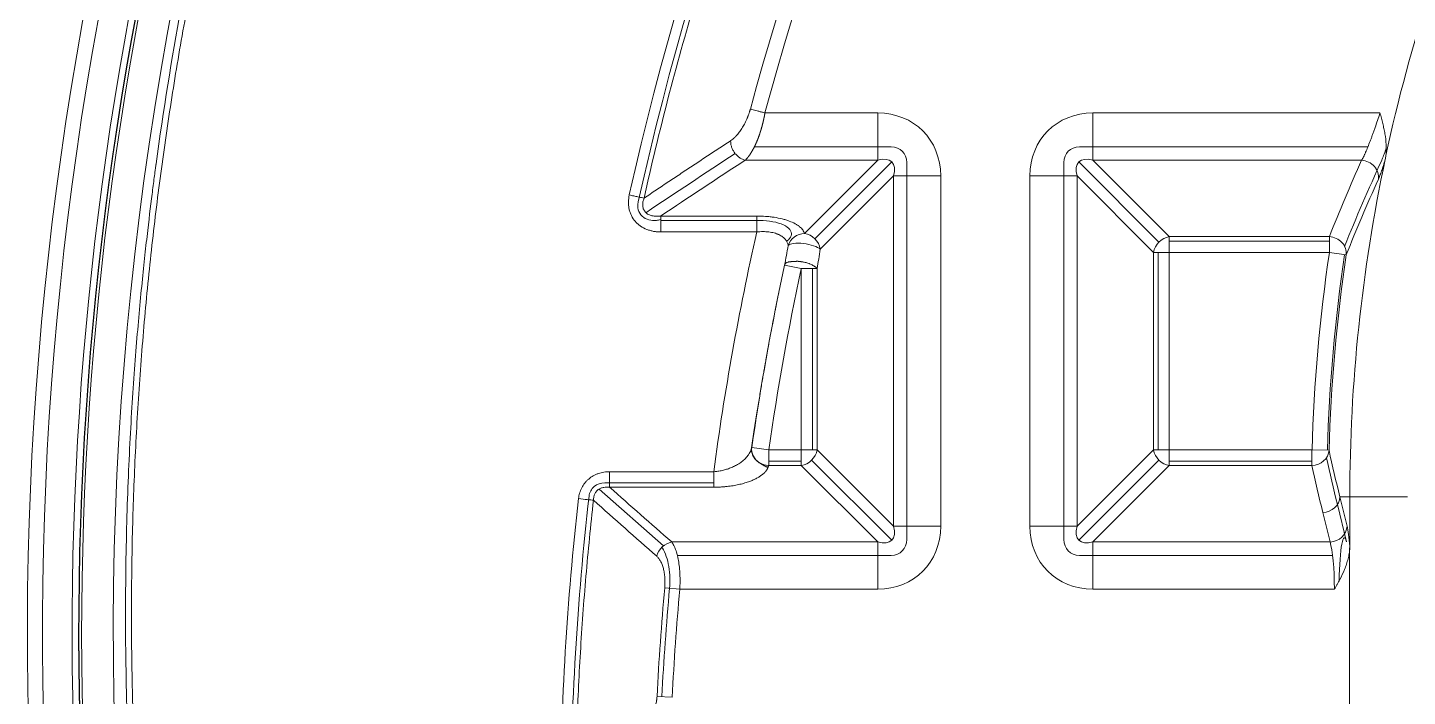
# Model space of a CAD drawing. Header units: millimetres. Extents: x 473 to 1051, y 289 to 609.
# Drawn here: x 532.87 to 573.38, y 457.38 to 477.01 of the extents above; entities that cross this region are included whole.
import ezdxf

# ---------------------------------------------------------------- set-up
doc = ezdxf.new("R2010")
doc.units = ezdxf.units.MM
doc.layers.add('core', color=7, linetype='Continuous', lineweight=20)

msp = doc.modelspace()

# ---------------------------------------------------------------- linework, layer by layer
at = {"layer": 'core', "lineweight": 13}
for p, q in [((557.831, 474.508), (554.521, 474.508)), ((557.831, 474.508), (557.831, 473.122)), ((564.149, 473.122), (564.149, 474.508)), ((572.575, 474.508), (564.149, 474.508)), ((553.943, 473.122), (557.831, 473.122)), ((554.21, 473.514), (558.224, 473.514)), ((555.682, 470.972), (557.831, 473.122)), ((563.756, 473.514), (572.222, 473.514)), ((564.149, 473.122), (572.038, 473.122)), ((564.149, 473.122), (566.392, 470.879)), ((558.243, 473.071), (555.986, 470.814)), ((558.686, 473.052), (558.686, 461.986)), ((563.294, 461.986), (563.294, 473.052)), ((563.737, 473.071), (566.088, 470.72)), ((558.293, 472.66), (556.144, 470.51)), ((558.293, 472.66), (559.68, 472.66)), ((558.293, 472.66), (558.293, 462.378)), ((559.68, 462.378), (559.68, 472.66)), ((562.3, 472.66), (562.3, 462.378)), ((562.3, 472.66), (563.687, 472.66)), ((563.687, 462.378), (563.687, 472.66)), ((565.93, 470.416), (563.687, 472.66)), ((554.281, 471.484), (551.46, 471.484)), ((551.46, 471.351), (554.281, 471.351)), ((554.281, 471.484), (554.281, 471.016)), ((551.46, 471.016), (554.281, 471.016)), ((571.091, 470.879), (566.392, 470.879)), ((566.392, 470.416), (566.392, 470.879)), ((566.392, 470.748), (571.091, 470.748)), ((571.091, 470.879), (571.091, 470.416)), ((565.93, 470.416), (566.392, 470.416)), ((565.93, 470.416), (565.93, 464.622)), ((566.061, 464.622), (566.061, 470.416)), ((566.392, 464.622), (566.392, 470.416)), ((566.392, 470.416), (571.091, 470.416)), ((571.091, 470.416), (571.586, 470.343)), ((555.097, 470.044), (555.588, 469.939)), ((555.588, 469.939), (556.05, 469.939)), ((555.588, 469.939), (555.588, 464.622)), ((555.919, 464.622), (555.919, 469.939)), ((556.05, 464.622), (556.05, 469.939)), ((554.631, 464.622), (554.134, 464.694)), ((554.631, 464.159), (554.631, 464.622)), ((555.588, 464.622), (554.631, 464.622)), ((556.05, 464.622), (555.588, 464.622)), ((555.588, 464.622), (555.588, 464.159)), ((556.05, 464.622), (558.293, 462.378)), ((563.687, 462.378), (565.93, 464.622)), ((566.392, 464.622), (565.93, 464.622)), ((566.392, 464.159), (566.392, 464.622)), ((570.58, 464.622), (566.392, 464.622)), ((570.58, 464.622), (571.08, 464.607)), ((570.58, 464.622), (570.58, 464.159)), ((555.588, 464.29), (554.631, 464.29)), ((558.243, 461.967), (555.892, 464.318)), ((563.737, 461.967), (566.088, 464.318)), ((570.58, 464.29), (566.392, 464.29)), ((549.961, 463.523), (549.961, 463.979)), ((553.016, 463.979), (549.961, 463.979)), ((554.631, 464.159), (555.588, 464.159)), ((557.831, 461.916), (555.588, 464.159)), ((566.392, 464.159), (564.149, 461.916)), ((566.392, 464.159), (570.58, 464.159)), ((549.651, 463.468), (551.539, 461.801)), ((549.816, 463.652), (553.016, 463.652)), ((549.961, 463.523), (553.016, 463.523)), ((571.325, 463.018), (571.594, 461.919)), ((571.398, 463.243), (571.61, 462.378)), ((571.398, 463.243), (571.691, 463.243)), ((571.11, 461.916), (570.898, 462.781)), ((559.68, 462.378), (558.293, 462.378)), ((563.687, 462.378), (562.3, 462.378)), ((557.831, 461.916), (551.785, 461.916)), ((557.831, 461.916), (557.831, 460.53)), ((564.149, 460.53), (564.149, 461.916)), ((571.11, 461.916), (564.149, 461.916)), ((558.224, 461.524), (551.951, 461.524)), ((571.185, 461.524), (563.756, 461.524)), ((552.021, 460.53), (551.579, 460.57)), ((552.021, 460.53), (557.831, 460.53)), ((564.149, 460.53), (571.238, 460.53)), ((551.797, 457.361), (551.354, 457.384))]:
    msp.add_line(p, q, dxfattribs=at)
at = {"layer": 'core', "lineweight": 18}
for p, q in [((551.46, 471.016), (551.46, 471.484)), ((571.691, 461.79), (571.691, 463.243)), ((571.684, 460.521), (571.684, 457.002))]:
    msp.add_line(p, q, dxfattribs=at)
for centre, radius, start, end in [((633.422, 459.219), 100.547, 306.63636, 233.36541), ((633.422, 459.219), 98.958, 101.0725, 224.85525), ((633.422, 453.183), 81.732, 105.12421, 164.87579), ((633.422, 459.219), 98.032, 142.34476, 224.85303), ((619.338, 463.243), 47.654, 161.8108, 167.8606), ((619.338, 463.243), 47.647, 168.0074, 180), ((633.422, 453.183), 80.119, 167.85594, 168.39845)]:
    msp.add_arc(centre, radius, start, end, dxfattribs=at)
at = {"layer": 'core', "lineweight": 13}
for centre, radius, start, end in [((633.422, 459.219), 100.107, 306.80958, 233.19042), ((633.422, 459.219), 99.239, 100.9827, 225.04545), ((633.422, 459.219), 99.048, 101.05803, 224.91574), ((633.422, 459.219), 99.038, 101.0601, 224.90418), ((633.422, 453.183), 82.176, 105.12421, 164.87579), ((619.338, 463.243), 48.777, 171.5437, 178.3811), ((619.338, 463.243), 48.324, 171.5437, 178.3811), ((619.338, 463.243), 48.277, 171.5437, 178.3811), ((633.422, 453.183), 79.617, 167.85142, 171.74012), ((633.422, 453.183), 80.119, 168.39845, 171.74013), ((633.422, 453.183), 82.176, 174.84318, 177.07028), ((633.422, 453.183), 82.034, 174.84318, 177.07028), ((633.422, 453.183), 81.732, 174.84318, 177.07028)]:
    msp.add_arc(centre, radius, start, end, dxfattribs=at)
for centre, major_axis, ratio, start_param, end_param in [((633.422, 453.651), (0, 84.914), 0.999984, 0.221194, 1.351769), ((633.422, 453.655), (0, 84.612), 0.999984, 0.219444, 1.353456), ((557.49, 472.318), (1.665, 1.665), 0.854588, 5.576034, 6.990337), ((564.49, 472.318), (-1.665, 1.665), 0.854588, 5.576034, 6.990337), ((954.843, 377.3), (-468.671, -0.016), 0.394769, 5.738695, 5.749013), ((557.49, 472.318), (0.753, 0.753), 0.472398, 5.576034, 6.990337), ((558.138, 472.967), (0.416, 0.416), 0.854588, 5.576034, 6.990337), ((563.842, 472.967), (-0.416, 0.416), 0.854588, 5.576034, 6.990337), ((564.49, 472.318), (-0.753, 0.753), 0.472398, 5.576034, 6.990337), ((619.338, 450.559), (0, 53.748), 0.969623, 1.137572, 1.183094), ((619.338, 450.193), (0, 53.352), 0.969623, 1.126645, 1.178459), ((572.038, 472.66), (-0.459, 0.206), 0.904703, 3.38947, 5.097834), ((555.682, 470.51), (0.483, 0.141), 0.912758, 1.310935, 2.601167), ((555.682, 470.51), (-0.498, 0.073), 0.319062, 3.571248, 6.059561), ((555.682, 470.51), (0.356, -0.356), 0.854588, 0.863645, 2.277948), ((566.392, 470.416), (0.356, 0.356), 0.854588, 0.863645, 2.277948), ((571.091, 470.416), (0.468, -0.185), 0.907749, 0.251819, 1.915854), ((555.588, 464.622), (-0.356, -0.356), 0.854588, 0.863645, 2.277948), ((566.392, 464.622), (-0.356, 0.356), 0.854588, 0.863645, 2.277948), ((570.58, 464.622), (-0.492, -0.106), 0.915437, 1.375192, 2.878857), ((554.631, 464.622), (0.486, -0.13), 0.913658, 4.393009, 4.952882), ((619.338, 475.75), (0, 51.127), 0.969623, 1.794888, 1.822443), ((619.338, 475.384), (0, 51.523), 0.969622, 1.790417, 1.817909), ((633.422, 453.651), (0, 84.914), 0.999984, 1.45824, 1.564383), ((633.422, 453.655), (0, 84.612), 0.999984, 1.457065, 1.566443), ((549.047, 463.194), (-0.5, 0.056), 0.010406, 1.571972, 2.652872), ((570.898, 463.243), (-0.489, -0.12), 0.914519, 1.350722, 2.880241), ((557.49, 462.72), (1.665, -1.665), 0.854588, 5.576034, 6.990337), ((557.49, 462.72), (-0.753, 0.753), 0.472398, 2.434441, 3.848744), ((564.49, 462.72), (1.665, 1.665), 0.854588, 2.434441, 3.848744), ((564.49, 462.72), (0.753, 0.753), 0.472398, 2.434441, 3.848744), ((571.11, 462.378), (0.489, 0.12), 0.914519, 4.492315, 6.021833), ((571.526, 460.53), (0, 2.012), 0.105104, 5.389228, 5.877351), ((551.785, 461.454), (-0.331, -0.378), 0.837527, 3.949043, 5.249451), ((558.138, 462.071), (0.416, -0.416), 0.854588, 5.576034, 6.990337), ((563.842, 462.071), (0.416, 0.416), 0.854588, 2.434441, 3.848744), ((571.026, 460.53), (0, 1.509), 0.140139, 4.712387, 5.877351), ((571.532, 460.53), (0, 1.509), 0.105104, 5.88281, 7.689721)]:
    msp.add_ellipse(centre, major_axis=major_axis, ratio=ratio, start_param=start_param, end_param=end_param, dxfattribs=at)
at = {"layer": 'core', "lineweight": 18}
msp.add_ellipse((554.631, 464.622), major_axis=(0.486, -0.13), ratio=0.913658, start_param=3.270732, end_param=4.393009, dxfattribs=at)
at = {"layer": 'core', "lineweight": 13}
for points, knots in [([(614.89, 536.068), (614.401, 535.958), (613.913, 535.844), (612.94, 535.607), (611.969, 535.361), (611.003, 535.098), (610.28, 534.894), (610.039, 534.825), (609.559, 534.685), (609.319, 534.614), (607.163, 533.966), (605.273, 533.322), (601.544, 531.905), (599.706, 531.131), (596.988, 529.871), (596.088, 529.434), (595.084, 528.924), (594.972, 528.867), (594.749, 528.753), (594.416, 528.581), (593.641, 528.175), (592.983, 527.818), (590.802, 526.613), (589.101, 525.591), (585.78, 523.436), (582.543, 521.17), (579.472, 518.682), (576.483, 516.082), (575.031, 514.726), (573.269, 512.96), (572.832, 512.514), (572.399, 512.062), (572.226, 511.881), (572.14, 511.79), (571.882, 511.517), (571.027, 510.605), (570.195, 509.677), (568.242, 507.42), (566.999, 505.876), (564.629, 502.711), (563.501, 501.089), (561.36, 497.769), (560.347, 496.071), (558.438, 492.595), (557.541, 490.818), (556.599, 488.774), (556.495, 488.546), (556.29, 488.09), (555.985, 487.403), (555.689, 486.714), (555.111, 485.332), (554.742, 484.404), (553.686, 481.605), (553.049, 479.717), (551.909, 475.896), (551.406, 473.963), (550.971, 472.008)], [0, 0, 0, 0, 0.015625, 0.015625, 0.03125, 0.046875, 0.046875, 0.054688, 0.054688, 0.0625, 0.0625, 0.125, 0.125, 0.1875, 0.1875, 0.21875, 0.21875, 0.222656, 0.222656, 0.226563, 0.234375, 0.25, 0.25, 0.3125, 0.3125, 0.375, 0.4375, 0.4375, 0.5, 0.5, 0.515625, 0.519531, 0.519531, 0.523438, 0.523438, 0.53125, 0.5625, 0.5625, 0.625, 0.625, 0.6875, 0.6875, 0.75, 0.75, 0.8125, 0.8125, 0.820312, 0.820312, 0.828125, 0.84375, 0.84375, 0.875, 0.875, 0.9375, 0.9375, 1, 1, 1, 1]), ([(553.513, 473.694), (553.516, 473.697), (553.523, 473.701), (553.533, 473.708), (553.544, 473.715), (553.554, 473.723), (553.564, 473.731), (553.574, 473.739), (553.584, 473.747), (553.594, 473.756), (553.604, 473.764), (553.614, 473.773), (553.624, 473.782), (553.634, 473.792), (553.644, 473.802), (553.654, 473.811), (553.664, 473.822), (553.674, 473.832), (553.695, 473.854), (553.726, 473.89), (553.767, 473.941), (553.807, 473.997), (553.846, 474.056), (553.884, 474.118), (553.92, 474.183), (553.955, 474.251), (553.98, 474.308), (553.999, 474.352), (554.011, 474.381), (554.023, 474.411), (554.034, 474.441), (554.045, 474.471), (554.056, 474.502), (554.066, 474.532), (554.075, 474.563), (554.084, 474.593), (554.09, 474.614), (554.093, 474.624)], [0, 0, 0, 0, 0.014951, 0.029874, 0.04477, 0.059644, 0.074498, 0.089336, 0.10416, 0.118973, 0.133779, 0.14858, 0.16338, 0.178182, 0.192988, 0.207802, 0.222627, 0.237466, 0.252322, 0.315895, 0.378821, 0.441354, 0.503756, 0.567211, 0.629739, 0.691645, 0.75324, 0.778562, 0.803676, 0.828605, 0.853373, 0.878005, 0.902526, 0.92696, 0.951333, 0.975671, 1, 1, 1, 1]), ([(554.521, 474.508), (554.506, 474.512), (554.474, 474.521), (554.428, 474.534), (554.383, 474.546), (554.34, 474.557), (554.281, 474.573), (554.211, 474.592), (554.141, 474.611), (554.106, 474.621), (554.093, 474.624)], [0, 0, 0, 0, 0.088387, 0.183595, 0.278804, 0.374013, 0.469221, 0.659639, 0.850056, 1, 1, 1, 1]), ([(572.038, 473.122), (572.055, 473.151), (572.074, 473.186), (572.103, 473.244), (572.113, 473.265), (572.129, 473.298), (572.134, 473.309), (572.144, 473.332), (572.15, 473.343), (572.176, 473.403), (572.219, 473.505), (572.265, 473.621), (572.3, 473.713), (572.312, 473.745), (572.336, 473.809), (572.359, 473.874), (572.384, 473.941), (572.402, 473.992), (572.408, 474.01), (572.42, 474.044), (572.426, 474.062), (572.456, 474.149), (572.48, 474.219), (572.528, 474.362), (572.552, 474.435), (572.575, 474.508)], [0, 0, 0, 0, 0.125, 0.125, 0.1875, 0.1875, 0.21875, 0.21875, 0.25, 0.25, 0.375, 0.5, 0.5, 0.5625, 0.5625, 0.625, 0.6875, 0.6875, 0.71875, 0.71875, 0.75, 0.75, 0.875, 0.875, 1, 1, 1, 1]), ([(550.971, 472.008), (551.032, 472.048), (551.153, 472.13), (551.335, 472.252), (551.517, 472.374), (551.699, 472.495), (551.881, 472.616), (552.063, 472.737), (552.245, 472.858), (552.426, 472.978), (552.607, 473.098), (552.789, 473.218), (552.97, 473.337), (553.151, 473.457), (553.332, 473.576), (553.453, 473.655), (553.513, 473.694)], [0, 0, 0, 0, 0.072297, 0.14446, 0.216489, 0.288385, 0.360147, 0.431775, 0.50327, 0.574632, 0.64586, 0.716955, 0.787916, 0.858744, 0.929439, 1, 1, 1, 1]), ([(553.943, 473.122), (553.915, 473.129), (553.886, 473.139), (553.83, 473.164), (553.803, 473.179), (553.751, 473.216), (553.726, 473.236), (553.678, 473.282), (553.656, 473.307), (553.616, 473.36), (553.599, 473.388), (553.567, 473.447), (553.554, 473.477), (553.533, 473.539), (553.525, 473.57), (553.515, 473.633), (553.513, 473.664), (553.513, 473.694)], [0, 0, 0, 0, 0.125, 0.125, 0.25, 0.25, 0.375, 0.375, 0.5, 0.5, 0.625, 0.625, 0.75, 0.75, 0.875, 0.875, 1, 1, 1, 1]), ([(572.731, 473.144), (572.712, 473.081), (572.694, 473.021), (572.658, 472.908), (572.64, 472.856), (572.606, 472.757), (572.573, 472.667), (572.543, 472.594), (572.528, 472.562)], [0, 0, 0, 0, 0.25, 0.25, 0.5, 0.5, 0.75, 1, 1, 1, 1]), ([(572.761, 473.486), (572.74, 473.418), (572.719, 473.357), (572.678, 473.243), (572.658, 473.191), (572.635, 473.138), (572.63, 473.128), (572.626, 473.118)], [0, 0, 0, 0, 0.428665, 0.428665, 0.886625, 0.886625, 1, 1, 1, 1]), ([(550.538, 472.101), (550.523, 472.033), (550.515, 471.965), (550.513, 471.878), (550.513, 471.861), (550.515, 471.826), (550.516, 471.809), (550.521, 471.757), (550.526, 471.723), (550.54, 471.656), (550.55, 471.623), (550.567, 471.574), (550.573, 471.558), (550.587, 471.526), (550.594, 471.51), (550.632, 471.433), (550.671, 471.376), (550.74, 471.297), (550.764, 471.273), (550.803, 471.238), (550.817, 471.227), (550.844, 471.206), (550.858, 471.196), (550.929, 471.147), (550.99, 471.115), (551.071, 471.083), (551.087, 471.077), (551.12, 471.067), (551.137, 471.061), (551.186, 471.048), (551.22, 471.04), (551.287, 471.028), (551.322, 471.024), (551.39, 471.018), (551.425, 471.016), (551.46, 471.016)], [0, 0, 0, 0, 0.125, 0.125, 0.15625, 0.15625, 0.1875, 0.1875, 0.25, 0.25, 0.3125, 0.3125, 0.34375, 0.34375, 0.375, 0.375, 0.5, 0.5, 0.5625, 0.5625, 0.59375, 0.59375, 0.625, 0.625, 0.75, 0.75, 0.78125, 0.78125, 0.8125, 0.8125, 0.875, 0.875, 0.9375, 0.9375, 1, 1, 1, 1]), ([(550.538, 472.101), (550.582, 472.091), (550.627, 472.082), (550.712, 472.063), (550.753, 472.054), (550.828, 472.038), (550.863, 472.03), (550.924, 472.017), (550.95, 472.012), (550.971, 472.008)], [0, 0, 0, 0, 0.25, 0.25, 0.5, 0.5, 0.75, 0.75, 1, 1, 1, 1]), ([(550.802, 471.9), (550.801, 471.896), (550.801, 471.893), (550.784, 471.816), (550.784, 471.739), (550.823, 471.594), (550.863, 471.528), (551.028, 471.373), (551.186, 471.339), (551.377, 471.36), (551.419, 471.369), (551.46, 471.381)], [0, 0, 0, 0, 0.010705, 0.010705, 0.227002, 0.227002, 0.443299, 0.443299, 0.875892, 0.875892, 1, 1, 1, 1]), ([(551.46, 471.484), (551.441, 471.481), (551.423, 471.479), (551.386, 471.476), (551.367, 471.476), (551.311, 471.476), (551.274, 471.478), (551.228, 471.486), (551.218, 471.488), (551.2, 471.492), (551.191, 471.494), (551.163, 471.502), (551.146, 471.509), (551.111, 471.524), (551.094, 471.532), (551.069, 471.548), (551.061, 471.553), (551.046, 471.565), (551.038, 471.571), (551.024, 471.584), (551.017, 471.591), (551.004, 471.606), (550.997, 471.614), (550.98, 471.637), (550.97, 471.654), (550.953, 471.689), (550.947, 471.708), (550.937, 471.746), (550.934, 471.765), (550.931, 471.803), (550.931, 471.823), (550.934, 471.861), (550.936, 471.88), (550.947, 471.936), (550.957, 471.972), (550.971, 472.008)], [0, 0, 0, 0, 0.0625, 0.0625, 0.125, 0.125, 0.25, 0.25, 0.28125, 0.28125, 0.3125, 0.3125, 0.375, 0.375, 0.4375, 0.4375, 0.46875, 0.46875, 0.5, 0.5, 0.53125, 0.53125, 0.5625, 0.5625, 0.625, 0.625, 0.6875, 0.6875, 0.75, 0.75, 0.8125, 0.8125, 0.875, 0.875, 1, 1, 1, 1]), ([(555.682, 470.972), (555.677, 470.99), (555.67, 471.007), (555.653, 471.041), (555.643, 471.057), (555.608, 471.107), (555.577, 471.139), (555.53, 471.178), (555.52, 471.186), (555.499, 471.201), (555.467, 471.223), (555.431, 471.245), (555.355, 471.286), (555.298, 471.312), (555.202, 471.348), (555.168, 471.359), (555.116, 471.375), (555.099, 471.38), (555.063, 471.39), (555.045, 471.395), (554.952, 471.418), (554.874, 471.434), (554.753, 471.452), (554.712, 471.458), (554.628, 471.467), (554.585, 471.471), (554.456, 471.481), (554.369, 471.484), (554.281, 471.484)], [0, 0, 0, 0, 0.0625, 0.0625, 0.125, 0.125, 0.25, 0.25, 0.28125, 0.28125, 0.3125, 0.375, 0.375, 0.5, 0.5, 0.5625, 0.5625, 0.59375, 0.59375, 0.625, 0.625, 0.75, 0.75, 0.8125, 0.8125, 0.875, 0.875, 1, 1, 1, 1]), ([(554.281, 471.35), (554.311, 471.351), (554.341, 471.352), (554.502, 471.351), (554.631, 471.34), (554.871, 471.296), (554.977, 471.264), (555.146, 471.185), (555.21, 471.138), (555.288, 471.04), (555.303, 470.988), (555.289, 470.885), (555.26, 470.833), (555.196, 470.77), (555.178, 470.755), (555.16, 470.741)], [0, 0, 0, 0, 0.04109, 0.04109, 0.22145, 0.22145, 0.40181, 0.40181, 0.58217, 0.58217, 0.76253, 0.76253, 0.94289, 0.94289, 1, 1, 1, 1]), ([(555.202, 470.616), (555.2, 470.632), (555.197, 470.648), (555.188, 470.679), (555.183, 470.694), (555.163, 470.738), (555.145, 470.767), (555.117, 470.802), (555.111, 470.809), (555.098, 470.822), (555.079, 470.842), (555.056, 470.86), (555.008, 470.896), (554.971, 470.918), (554.918, 470.942), (554.907, 470.947), (554.885, 470.956), (554.874, 470.96), (554.839, 470.972), (554.815, 470.98), (554.739, 471), (554.687, 471.01), (554.604, 471.019), (554.576, 471.022), (554.518, 471.025), (554.489, 471.026), (554.4, 471.026), (554.341, 471.023), (554.281, 471.016)], [0, 0, 0, 0, 0.0625, 0.0625, 0.125, 0.125, 0.25, 0.25, 0.28125, 0.28125, 0.3125, 0.375, 0.375, 0.5, 0.5, 0.53125, 0.53125, 0.5625, 0.5625, 0.625, 0.625, 0.75, 0.75, 0.8125, 0.8125, 0.875, 0.875, 1, 1, 1, 1]), ([(555.096, 470.039), (555.115, 470.133), (555.133, 470.229), (555.168, 470.422), (555.185, 470.519), (555.202, 470.616)], [0, 0, 0, 0, 0.5, 0.5, 1, 1, 1, 1]), ([(556.05, 469.939), (556.068, 470.032), (556.084, 470.126), (556.115, 470.317), (556.13, 470.414), (556.144, 470.51)], [0, 0, 0, 0, 0.5, 0.5, 1, 1, 1, 1]), ([(549.961, 463.979), (549.933, 463.979), (549.905, 463.978), (549.85, 463.974), (549.822, 463.971), (549.741, 463.958), (549.687, 463.945), (549.621, 463.922), (549.608, 463.917), (549.582, 463.907), (549.543, 463.891), (549.506, 463.873), (549.434, 463.832), (549.389, 463.801), (549.325, 463.746), (549.304, 463.727), (549.266, 463.687), (549.248, 463.666), (549.196, 463.602), (549.167, 463.555), (549.129, 463.481), (549.117, 463.455), (549.096, 463.404), (549.087, 463.378), (549.064, 463.298), (549.053, 463.244), (549.047, 463.188)], [0, 0, 0, 0, 0.0625, 0.0625, 0.125, 0.125, 0.25, 0.25, 0.28125, 0.28125, 0.3125, 0.375, 0.375, 0.5, 0.5, 0.5625, 0.5625, 0.625, 0.625, 0.75, 0.75, 0.8125, 0.8125, 0.875, 0.875, 1, 1, 1, 1]), ([(553.016, 463.979), (553.016, 463.947), (553.016, 463.876), (553.016, 463.774), (553.016, 463.698), (553.016, 463.646), (553.016, 463.612), (553.016, 463.581), (553.016, 463.55), (553.016, 463.532), (553.016, 463.523)], [0, 0, 0, 0, 0.155497, 0.337199, 0.5189, 0.609751, 0.700602, 0.791453, 0.882303, 1, 1, 1, 1]), ([(549.358, 463.257), (549.371, 463.368), (549.424, 463.473), (549.592, 463.616), (549.704, 463.652), (549.816, 463.652)], [0, 0, 0, 0, 0.5, 0.5, 1, 1, 1, 1]), ([(549.961, 463.523), (549.947, 463.524), (549.933, 463.526), (549.904, 463.527), (549.89, 463.528), (549.847, 463.527), (549.818, 463.525), (549.775, 463.517), (549.76, 463.514), (549.732, 463.506), (549.718, 463.501), (549.691, 463.49), (549.678, 463.483), (549.651, 463.469), (549.639, 463.461), (549.615, 463.443), (549.603, 463.433), (549.582, 463.412), (549.562, 463.39), (549.546, 463.365), (549.531, 463.34), (549.524, 463.326), (549.513, 463.299), (549.508, 463.284), (549.5, 463.256), (549.497, 463.242), (549.489, 463.199), (549.487, 463.17), (549.488, 463.141)], [0, 0, 0, 0, 0.0625, 0.0625, 0.125, 0.125, 0.25, 0.25, 0.3125, 0.3125, 0.375, 0.375, 0.4375, 0.4375, 0.5, 0.5, 0.5625, 0.5625, 0.625, 0.6875, 0.6875, 0.75, 0.75, 0.8125, 0.8125, 0.875, 0.875, 1, 1, 1, 1]), ([(549.488, 463.141), (549.404, 462.399), (549.33, 461.655), (549.202, 460.167), (549.147, 459.421), (549.081, 458.303), (549.061, 457.929), (549.026, 457.183), (548.982, 456.063), (548.96, 454.943), (548.955, 454.196)], [0, 0, 0, 0, 0.25, 0.25, 0.5, 0.5, 0.625, 0.625, 0.75, 1, 1, 1, 1]), ([(552.021, 460.53), (552.026, 460.605), (552.031, 460.753), (552.028, 460.897), (552.023, 461.005), (552.021, 461.04), (552.016, 461.109), (552.013, 461.143), (552.002, 461.243), (551.994, 461.307), (551.978, 461.4), (551.972, 461.43), (551.963, 461.473), (551.959, 461.487), (551.953, 461.516), (551.949, 461.53), (551.932, 461.598), (551.916, 461.648), (551.883, 461.739), (551.865, 461.78), (551.836, 461.836), (551.826, 461.854), (551.811, 461.878), (551.806, 461.886), (551.795, 461.902), (551.79, 461.909), (551.785, 461.916)], [0, 0, 0, 0, 0.125, 0.25, 0.25, 0.3125, 0.3125, 0.375, 0.375, 0.5, 0.5, 0.5625, 0.5625, 0.59375, 0.59375, 0.625, 0.625, 0.75, 0.75, 0.875, 0.875, 0.9375, 0.9375, 0.96875, 0.96875, 1, 1, 1, 1]), ([(551.579, 460.57), (551.584, 460.62), (551.586, 460.671), (551.587, 460.77), (551.586, 460.82), (551.579, 460.917), (551.574, 460.964), (551.559, 461.054), (551.55, 461.097), (551.534, 461.159), (551.528, 461.179), (551.515, 461.217), (551.509, 461.236), (551.488, 461.29), (551.472, 461.323), (551.439, 461.383), (551.421, 461.41), (551.393, 461.447), (551.383, 461.458), (551.363, 461.48), (551.353, 461.49), (551.343, 461.499)], [0, 0, 0, 0, 0.125, 0.125, 0.25, 0.25, 0.375, 0.375, 0.5, 0.5, 0.5625, 0.5625, 0.625, 0.625, 0.75, 0.75, 0.875, 0.875, 0.9375, 0.9375, 1, 1, 1, 1]), ([(551.72, 460.557), (551.728, 460.655), (551.731, 460.752), (551.724, 461.089), (551.686, 461.313), (551.593, 461.585), (551.555, 461.666), (551.508, 461.744), (551.502, 461.753), (551.497, 461.762)], [0, 0, 0, 0, 0.20491, 0.20491, 0.71229, 0.71229, 0.96598, 0.96598, 1, 1, 1, 1]), ([(551.215, 456.964), (551.219, 456.969), (551.224, 456.975), (551.233, 456.987), (551.237, 456.993), (551.25, 457.013), (551.267, 457.04), (551.281, 457.071), (551.292, 457.096), (551.296, 457.104), (551.302, 457.122), (551.305, 457.131), (551.321, 457.176), (551.331, 457.215), (551.341, 457.266), (551.342, 457.276), (551.346, 457.297), (551.347, 457.308), (551.351, 457.34), (551.353, 457.362), (551.354, 457.384)], [0, 0, 0, 0, 0.0625, 0.0625, 0.125, 0.125, 0.25, 0.375, 0.375, 0.4375, 0.4375, 0.5, 0.5, 0.75, 0.75, 0.8125, 0.8125, 0.875, 0.875, 1, 1, 1, 1])]:
    msp.add_open_spline(points, degree=3, knots=knots, dxfattribs=at)
for points, degree in [([(559.178, 523.007), (556.246, 519.563), (551.045, 512.16), (546.551, 504.307), (542.805, 496.071), (539.836, 487.524), (537.672, 478.74), (536.331, 469.792), (535.824, 460.758), (535.99, 456.237)], 2), ([(551.026, 471.582), (551.892, 472.163), (552.766, 472.742), (553.648, 473.319)], 3), ([(572.528, 472.562), (572.195, 471.824), (571.881, 471.084), (571.586, 470.343)], 3), ([(553.016, 463.979), (553.334, 466.342), (553.756, 468.691), (554.281, 471.016)], 3), ([(571.08, 464.607), (571.18, 464.152), (571.286, 463.698), (571.398, 463.243)], 3), ([(549.961, 463.523), (550.566, 462.987), (551.173, 462.451), (551.785, 461.916)], 3), ([(549.488, 463.141), (550.103, 462.593), (550.721, 462.046), (551.343, 461.499)], 3), ([(571.691, 463.243), (572.254, 463.243), (572.818, 463.243), (573.381, 463.243)], 3)]:
    msp.add_open_spline(points, degree=degree, dxfattribs=at)
at = {"layer": 'core', "lineweight": 18}
for points, degree, knots in [([(535.816, 456.23), (535.773, 457.388), (535.753, 458.49), (535.748, 460.579), (535.761, 461.566), (535.813, 463.426), (535.85, 464.298), (535.938, 465.927), (535.99, 466.684), (536.099, 468.082), (536.156, 468.723), (536.27, 469.891), (536.327, 470.417), (536.434, 471.356), (536.484, 471.767), (536.552, 472.299), (536.573, 472.462), (536.602, 472.685), (536.617, 472.792), (536.632, 472.906), (536.64, 472.961), (536.643, 472.988), (536.645, 473.001), (536.646, 473.008), (536.646, 473.011), (536.647, 473.013), (536.647, 473.014), (536.647, 473.014), (536.647, 473.014), (536.647, 473.014), (536.647, 473.014), (536.647, 473.015), (536.647, 473.014), (536.861, 474.585), (537.107, 476.105), (537.651, 479.042), (537.948, 480.46), (538.58, 483.192), (538.915, 484.507), (539.437, 486.402), (539.615, 487.021), (539.885, 487.931), (540.021, 488.381), (540.181, 488.897), (540.262, 489.153), (540.302, 489.281), (540.322, 489.345), (540.333, 489.377), (540.338, 489.392), (540.34, 489.4), (540.341, 489.404), (540.342, 489.406), (540.342, 489.407), (540.342, 489.408), (540.343, 489.408), (540.343, 489.408), (540.815, 490.893), (541.317, 492.348), (542.373, 495.197), (542.928, 496.591), (544.084, 499.316), (544.685, 500.648), (545.929, 503.249), (546.571, 504.518), (547.89, 506.992), (548.568, 508.198), (549.951, 510.548), (550.657, 511.691), (552.094, 513.916), (552.825, 514.997), (554.304, 517.098), (555.054, 518.118), (555.81, 519.108)], 3, [0, 0, 0, 0, 0.03125, 0.03125, 0.0625, 0.0625, 0.09375, 0.09375, 0.125, 0.125, 0.15625, 0.15625, 0.1875, 0.1875, 0.21875, 0.21875, 0.234375, 0.234375, 0.242187, 0.246094, 0.248047, 0.249023, 0.249512, 0.249756, 0.249878, 0.249939, 0.249969, 0.249985, 0.249992, 0.249996, 0.249998, 0.249998, 0.25, 0.25, 0.3125, 0.3125, 0.375, 0.375, 0.4375, 0.4375, 0.46875, 0.46875, 0.484375, 0.492187, 0.496094, 0.498047, 0.499023, 0.499512, 0.499756, 0.499878, 0.499939, 0.499969, 0.499985, 0.499992, 0.499992, 0.5, 0.5, 0.5625, 0.5625, 0.625, 0.625, 0.6875, 0.6875, 0.75, 0.75, 0.8125, 0.8125, 0.875, 0.875, 0.9375, 0.9375, 1, 1, 1, 1]), ([(553.943, 473.122), (553.946, 473.124), (553.951, 473.129), (553.959, 473.137), (553.966, 473.145), (553.974, 473.153), (553.981, 473.162), (553.989, 473.17), (553.996, 473.179), (554.004, 473.188), (554.011, 473.197), (554.019, 473.206), (554.026, 473.215), (554.033, 473.225), (554.041, 473.234), (554.048, 473.244), (554.055, 473.254), (554.062, 473.263), (554.069, 473.273), (554.076, 473.284), (554.083, 473.294), (554.09, 473.304), (554.097, 473.315), (554.104, 473.325), (554.111, 473.336), (554.117, 473.347), (554.124, 473.358), (554.131, 473.368), (554.137, 473.38), (554.144, 473.391), (554.15, 473.402), (554.156, 473.413), (554.163, 473.424), (554.169, 473.436), (554.175, 473.447), (554.182, 473.459), (554.188, 473.47), (554.194, 473.482), (554.2, 473.494), (554.206, 473.505), (554.212, 473.517), (554.217, 473.529), (554.223, 473.541), (554.229, 473.553), (554.235, 473.565), (554.24, 473.577), (554.246, 473.589), (554.251, 473.601), (554.257, 473.613), (554.262, 473.625), (554.268, 473.637), (554.273, 473.649), (554.278, 473.661), (554.283, 473.674), (554.288, 473.686), (554.293, 473.698), (554.298, 473.71), (554.303, 473.722), (554.308, 473.734), (554.313, 473.747), (554.317, 473.759), (554.322, 473.771), (554.327, 473.783), (554.331, 473.795), (554.336, 473.807), (554.34, 473.819), (554.345, 473.831), (554.349, 473.843), (554.353, 473.855), (554.357, 473.867), (554.362, 473.879), (554.366, 473.891), (554.37, 473.903), (554.374, 473.915), (554.377, 473.927), (554.381, 473.939), (554.385, 473.951), (554.389, 473.962), (554.393, 473.974), (554.396, 473.986), (554.4, 473.997), (554.403, 474.009), (554.407, 474.02), (554.41, 474.032), (554.414, 474.043), (554.417, 474.054), (554.42, 474.066), (554.423, 474.077), (554.426, 474.088), (554.429, 474.099), (554.433, 474.11), (554.436, 474.121), (554.438, 474.132), (554.441, 474.143), (554.444, 474.154), (554.447, 474.164), (554.45, 474.175), (554.452, 474.185), (554.455, 474.196), (554.458, 474.206), (554.46, 474.217), (554.463, 474.227), (554.465, 474.237), (554.468, 474.247), (554.47, 474.257), (554.472, 474.267), (554.474, 474.277), (554.477, 474.287), (554.479, 474.296), (554.481, 474.306), (554.483, 474.315), (554.485, 474.325), (554.487, 474.334), (554.489, 474.343), (554.491, 474.352), (554.493, 474.362), (554.495, 474.37), (554.497, 474.379), (554.499, 474.388), (554.5, 474.397), (554.502, 474.405), (554.504, 474.414), (554.505, 474.422), (554.507, 474.431), (554.509, 474.439), (554.51, 474.447), (554.512, 474.455), (554.513, 474.463), (554.515, 474.471), (554.516, 474.478), (554.517, 474.486), (554.519, 474.493), (554.52, 474.501), (554.521, 474.506), (554.521, 474.508)], 3, [0, 0, 0, 0, 0.011105, 0.022154, 0.033147, 0.044085, 0.054967, 0.065795, 0.076567, 0.087284, 0.097946, 0.108554, 0.119106, 0.129604, 0.140048, 0.150437, 0.160771, 0.171052, 0.181278, 0.191449, 0.201567, 0.211631, 0.221641, 0.231597, 0.2415, 0.251348, 0.261143, 0.270884, 0.280572, 0.290206, 0.299786, 0.309314, 0.318787, 0.328208, 0.337575, 0.34689, 0.356151, 0.365359, 0.374514, 0.383617, 0.392666, 0.401662, 0.410605, 0.419495, 0.428333, 0.437117, 0.445848, 0.454526, 0.463152, 0.471724, 0.480244, 0.488711, 0.497125, 0.505486, 0.513794, 0.52205, 0.530252, 0.538402, 0.546498, 0.554542, 0.562532, 0.57047, 0.578354, 0.586185, 0.593963, 0.601688, 0.60936, 0.616979, 0.624545, 0.632058, 0.639517, 0.646923, 0.654276, 0.661575, 0.668821, 0.676013, 0.683152, 0.690237, 0.697269, 0.704246, 0.711171, 0.718041, 0.724858, 0.731621, 0.73833, 0.744985, 0.751586, 0.758134, 0.764627, 0.771066, 0.77745, 0.783781, 0.790057, 0.796279, 0.802446, 0.808559, 0.814617, 0.820621, 0.82657, 0.832465, 0.838304, 0.84409, 0.84982, 0.855496, 0.861116, 0.866682, 0.872192, 0.877648, 0.883048, 0.888393, 0.893683, 0.898917, 0.904096, 0.90922, 0.914288, 0.919301, 0.924258, 0.92916, 0.934007, 0.938797, 0.943532, 0.948211, 0.952835, 0.957403, 0.961914, 0.96637, 0.97077, 0.975114, 0.979402, 0.983634, 0.987809, 0.991929, 0.995993, 1, 1, 1, 1]), ([(572.575, 474.508), (572.579, 474.496), (572.582, 474.483), (572.589, 474.457), (572.6, 474.419), (572.624, 474.33), (572.657, 474.202), (572.681, 474.1), (572.703, 473.996), (572.713, 473.945), (572.739, 473.789), (572.752, 473.684), (572.761, 473.528), (572.762, 473.475), (572.759, 473.37), (572.756, 473.317), (572.75, 473.265)], 3, [0, 0, 0, 0, 0.03125, 0.03125, 0.0625, 0.125, 0.25, 0.375, 0.375, 0.5, 0.5, 0.75, 0.75, 0.875, 0.875, 1, 1, 1, 1]), ([(555.096, 470.038), (555.097, 470.04), (555.098, 470.044), (555.1, 470.049), (555.102, 470.054), (555.104, 470.059), (555.107, 470.064), (555.109, 470.068), (555.111, 470.072), (555.114, 470.076), (555.116, 470.08), (555.122, 470.087), (555.13, 470.096), (555.144, 470.107), (555.159, 470.116), (555.177, 470.124), (555.201, 470.132), (555.224, 470.136), (555.245, 470.139), (555.262, 470.142), (555.279, 470.144), (555.296, 470.145), (555.314, 470.147), (555.332, 470.148), (555.351, 470.15), (555.369, 470.151), (555.388, 470.152), (555.408, 470.153), (555.427, 470.153), (555.446, 470.154), (555.465, 470.155), (555.478, 470.155), (555.485, 470.155)], 3, [0, 0, 0, 0, 0.017546, 0.034522, 0.05093, 0.066771, 0.08205, 0.096767, 0.110927, 0.124531, 0.137583, 0.150086, 0.204501, 0.260335, 0.309353, 0.367405, 0.434554, 0.510856, 0.54866, 0.586013, 0.622918, 0.659377, 0.695392, 0.730964, 0.766097, 0.800793, 0.835056, 0.868889, 0.902296, 0.93528, 0.967846, 1, 1, 1, 1]), ([(555.485, 470.155), (555.488, 470.155), (555.495, 470.154), (555.507, 470.153), (555.521, 470.152), (555.537, 470.15), (555.556, 470.148), (555.576, 470.145), (555.599, 470.142), (555.624, 470.138), (555.676, 470.128), (555.742, 470.112), (555.804, 470.092), (555.847, 470.076), (555.887, 470.059), (555.923, 470.041), (555.951, 470.024), (555.97, 470.013), (555.986, 470.001), (556.001, 469.99), (556.014, 469.979), (556.025, 469.968), (556.035, 469.958), (556.043, 469.948), (556.048, 469.942), (556.05, 469.939)], 3, [0, 0, 0, 0, 0.014074, 0.03126, 0.051559, 0.07497, 0.101492, 0.131126, 0.163871, 0.199725, 0.238688, 0.386446, 0.48472, 0.528612, 0.596401, 0.688069, 0.729688, 0.769563, 0.807695, 0.844087, 0.878739, 0.911655, 0.942836, 0.972283, 1, 1, 1, 1]), ([(554.94, 469.296), (554.93, 469.25), (554.911, 469.159), (554.884, 469.025), (554.858, 468.897), (554.834, 468.773), (554.81, 468.655), (554.788, 468.543), (554.767, 468.435), (554.748, 468.333), (554.729, 468.236), (554.695, 468.061), (554.651, 467.826), (554.6, 467.549), (554.561, 467.331), (554.533, 467.173), (554.508, 467.035), (554.483, 466.893), (554.454, 466.724), (554.423, 466.543), (554.391, 466.35), (554.357, 466.145), (554.321, 465.929), (554.285, 465.701), (554.247, 465.461), (554.208, 465.21), (554.169, 464.946), (554.142, 464.767), (554.129, 464.675)], 3, [0, 0, 0, 0, 0.030221, 0.059296, 0.087224, 0.114005, 0.13964, 0.164129, 0.18747, 0.209666, 0.230714, 0.250616, 0.323528, 0.383546, 0.430671, 0.464901, 0.486238, 0.520359, 0.556997, 0.596152, 0.637823, 0.682012, 0.728717, 0.77794, 0.829679, 0.883936, 0.940709, 1, 1, 1, 1]), ([(553.016, 463.979), (553.045, 463.981), (553.12, 463.988), (553.237, 464.007), (553.364, 464.038), (553.485, 464.078), (553.605, 464.128), (553.726, 464.192), (553.844, 464.271), (553.954, 464.368), (554.049, 464.482), (554.104, 464.587), (554.124, 464.653), (554.129, 464.675)], 3, [0, 0, 0, 0, 0.053743, 0.13398, 0.212174, 0.289744, 0.371498, 0.462052, 0.563232, 0.674779, 0.797069, 0.932193, 1, 1, 1, 1]), ([(554.129, 464.675), (554.129, 464.672), (554.128, 464.666), (554.127, 464.656), (554.126, 464.642), (554.126, 464.626), (554.126, 464.606), (554.128, 464.584), (554.132, 464.558), (554.137, 464.53), (554.146, 464.499), (554.158, 464.466), (554.174, 464.431), (554.191, 464.402), (554.205, 464.381), (554.214, 464.368), (554.225, 464.354), (554.237, 464.34), (554.249, 464.327), (554.263, 464.313), (554.277, 464.3), (554.293, 464.287), (554.309, 464.274), (554.327, 464.262), (554.345, 464.25), (554.358, 464.242), (554.365, 464.238)], 3, [0, 0, 0, 0, 0.014976, 0.035835, 0.062579, 0.095208, 0.133721, 0.178119, 0.2284, 0.284565, 0.346613, 0.414542, 0.488354, 0.568046, 0.598872, 0.630635, 0.663335, 0.696973, 0.731551, 0.76707, 0.803532, 0.840936, 0.879284, 0.918577, 0.958815, 1, 1, 1, 1]), ([(554.365, 464.238), (554.367, 464.237), (554.371, 464.234), (554.377, 464.23), (554.383, 464.226), (554.389, 464.222), (554.396, 464.218), (554.403, 464.213), (554.409, 464.209), (554.416, 464.205), (554.423, 464.2), (554.431, 464.196), (554.438, 464.191), (554.445, 464.187), (554.453, 464.182), (554.461, 464.177), (554.469, 464.173), (554.479, 464.167), (554.493, 464.159), (554.509, 464.151), (554.526, 464.142), (554.542, 464.134), (554.559, 464.126), (554.576, 464.118), (554.593, 464.111), (554.604, 464.107), (554.609, 464.104)], 3, [0, 0, 0, 0, 0.023293, 0.047053, 0.071302, 0.09606, 0.121347, 0.147182, 0.173582, 0.200563, 0.228139, 0.256326, 0.285136, 0.314583, 0.344676, 0.375429, 0.40685, 0.438949, 0.503876, 0.570183, 0.637927, 0.707163, 0.777942, 0.850311, 0.924317, 1, 1, 1, 1]), ([(554.609, 464.104), (554.573, 463.994), (554.435, 463.887), (554.296, 463.779), (553.859, 463.615), (553.32, 463.524), (553.016, 463.523)], 2, [0, 0, 0, 0.25, 0.25, 0.5, 0.75, 1, 1, 1]), ([(571.689, 461.741), (571.688, 461.713), (571.686, 461.686), (571.68, 461.632), (571.677, 461.605), (571.664, 461.524), (571.653, 461.471), (571.626, 461.366), (571.61, 461.314), (571.584, 461.237), (571.574, 461.211), (571.555, 461.16), (571.545, 461.135), (571.493, 461.009), (571.446, 460.911), (571.371, 460.767), (571.332, 460.695), (571.292, 460.624), (571.265, 460.577), (571.251, 460.553), (571.238, 460.53)], 3, [0, 0, 0, 0, 0.0625, 0.0625, 0.125, 0.125, 0.25, 0.25, 0.375, 0.375, 0.4375, 0.4375, 0.5, 0.5, 0.75, 0.75, 0.875, 0.9375, 0.9375, 1, 1, 1, 1])]:
    msp.add_open_spline(points, degree=degree, knots=knots, dxfattribs=at)
for points, degree in [([(572.75, 473.265), (572.746, 473.224), (572.74, 473.184), (572.731, 473.144)], 3), ([(555.096, 470.038), (555.043, 469.791), (554.991, 469.543), (554.94, 469.296)], 3), ([(554.129, 464.675), (554.131, 464.681), (554.132, 464.687), (554.134, 464.694)], 3), ([(554.631, 464.159), (554.621, 464.142), (554.609, 464.104)], 2), ([(571.69, 461.74), (571.691, 461.757), (571.691, 461.773), (571.691, 461.79)], 3), ([(571.684, 460.521), (571.684, 461.741)], 1)]:
    msp.add_open_spline(points, degree=degree, dxfattribs=at)

doc.saveas('drawing.dxf')
